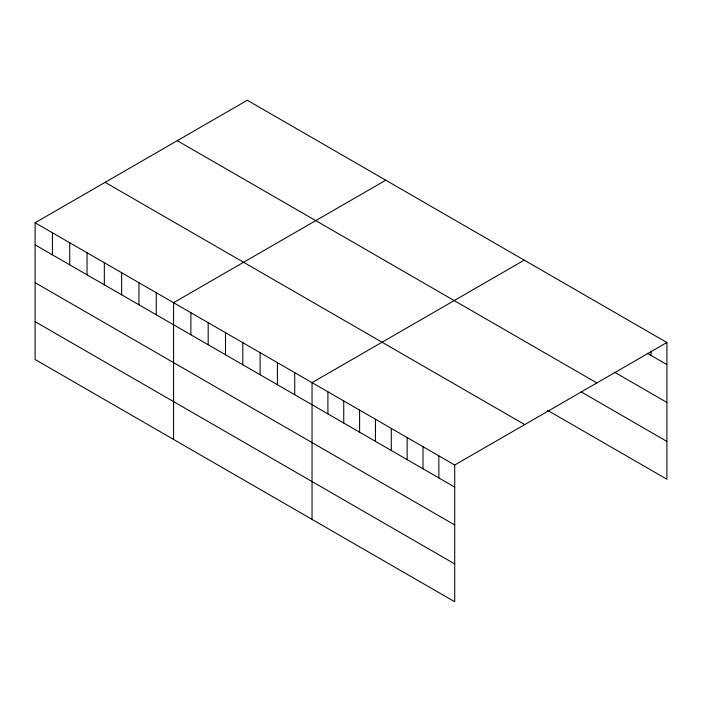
<?xml version="1.0" encoding="UTF-8"?>
<svg xmlns="http://www.w3.org/2000/svg" width="702" height="702" viewBox="0 0 702 702"><rect width="100%" height="100%" fill="white"/><g stroke="black" fill="none" stroke-linecap="round" stroke-linejoin="round"><path stroke-width="1.05" d="M35.1 222.762L454.712 465.014L454.712 601.746L35.1 359.494L35.1 222.762L247.288 100.254L666.9 342.506L666.9 479.238L547.542 410.328M385.767 180.195L173.57 302.702L173.57 439.434M524.236 260.144L312.039 382.651L312.039 519.383M454.712 465.014L666.9 342.506M647.314 353.29L666.9 364.592M614.68 372.279L666.9 402.43M177.273 140.681L596.875 382.941M581.116 391.874L666.9 441.409M105.124 182.336L524.727 424.587M35.1 244.84L454.712 487.1M35.1 282.678L454.712 524.938M35.1 321.656L454.712 563.917M651.052 351.237L651.052 355.44M438.855 455.861L438.855 477.948M423.008 446.718L423.008 468.796M407.151 437.565L407.151 459.643M391.304 428.413L391.304 450.491M375.447 419.261L375.447 441.339M359.599 410.108L359.599 432.186M343.743 400.956L343.743 423.034M327.895 391.804L327.895 413.882M294.735 372.657L294.735 394.735M277.422 362.662L277.422 384.749M260.117 352.667L260.117 374.754M242.804 342.673L242.804 364.759M225.5 332.687L225.5 354.764M208.187 322.692L208.187 344.77M190.883 312.697L190.883 334.784M156.265 292.708L156.265 314.794M138.952 282.722L138.952 304.8M121.648 272.727L121.648 294.805M104.335 262.732L104.335 284.81M87.03 252.738L87.03 274.824M69.717 242.743L69.717 264.829M52.413 232.748L52.413 254.835"/></g></svg>
